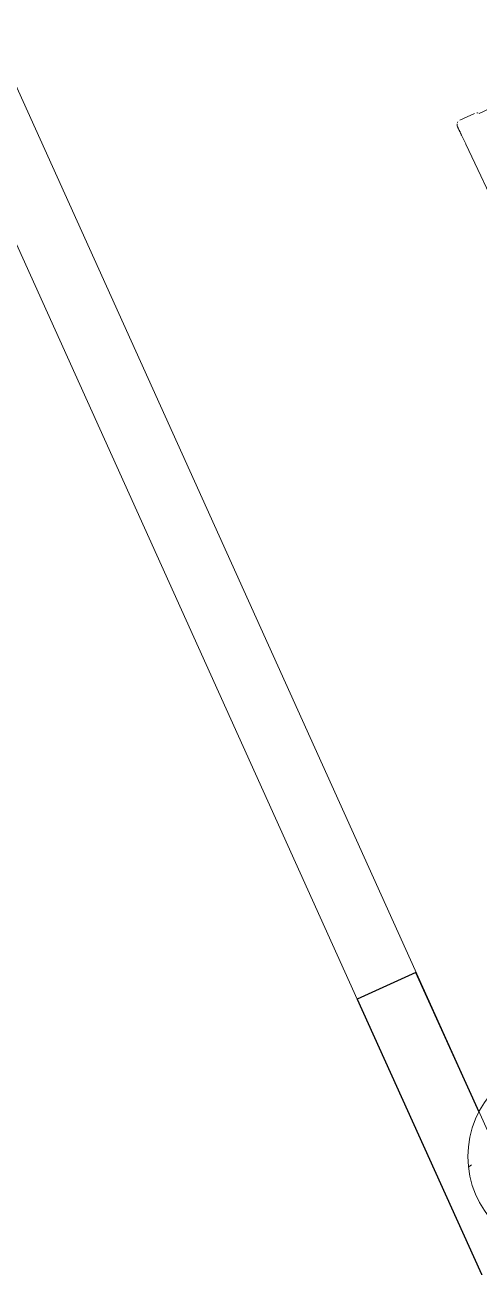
# Model space of a CAD drawing. Header units: metres. Extents: x -217 to -108, y -304 to -188.
# Drawn here: x -153.281 to -151.871, y -257.742 to -253.886 of the extents above; entities that cross this region are included whole.
import ezdxf

# ---------------------------------------------------------------- set-up
doc = ezdxf.new("R2010")
doc.units = ezdxf.units.M
for name, color, linetype, lineweight in [('A-FLOR', 192, 'Continuous', 9), ('A-WALL', 113, 'Continuous', 9), ('I-FURN', 30, 'Continuous', 9), ('S-COLS', 52, 'Continuous', 9)]:
    doc.layers.add(name, color=color, linetype=linetype, lineweight=lineweight)

# ---------------------------------------------------------------- blocks, each defined once
blk = doc.blocks.new('M_Hormigón-Redondo-Pilar - 600 mm-V55-Nivel 3')
at = {"layer": 'S-COLS'}
h = blk.add_hatch(dxfattribs=at)
h.set_pattern_fill('FP_15', color=256, style=0, pattern_type=2)
h.set_pattern_definition([(50, (151.606, 257.399), (0.7288314, -0.0632911), [0.076, -0.838]), (355, (151.606, 257.399), (-0.1409327, 0.764191), [0.061, -0.671]), (100.451, (151.667, 257.394), (0.5877327, 0.700228), [0.065, -0.712]), (46.184, (151.606, 257.602), (1.0841735, -0.1685523), [0.114, -1.257]), (96.636, (151.697, 257.588), (0.9500268, 0.989415), [0.097, -1.069]), (351.184, (151.606, 257.602), (0.9499683, 0.9901036), [0.091, -1.006]), (21, (151.708, 257.551), (0.6067662, -0.4087001), [0.076, -0.838]), (326, (151.708, 257.551), (0.2472247, 0.736702), [0.061, -0.671]), (71.451, (151.759, 257.517), (0.8535199, 0.3274948), [0.065, -0.712]), (37.5, (151.606, 257.399), (0.01247759, 0.3385577), [0.034, -0.629, 0.034, -0.647, -0.673]), (37.5, (151.606, 257.399), (0.01247759, 0.3385577), [-1.343, 0.034, -0.64]), (7.5, (151.606, 257.399), (0.26703754, 0.40027984), [0.034, -0.355, 0.034, -0.614, -0.257]), (7.5, (151.606, 257.399), (0.26703754, 0.40027984), [-1.035, 0.034, -0.223]), (327.5, (151.38, 257.399), (0.54253947, -0.02312834), [0.034, -0.22, 0.034, -0.759, -1.052]), (327.5, (151.38, 257.399), (0.54253947, -0.02312834), [-1.046, 0.034, -1.018]), (317.5, (151.278, 257.399), (0.5922234, 0.10158954), [0.034, -0.297, 0.034, -0.493, -0.747]), (317.5, (151.278, 257.399), (0.5922234, 0.10158954), [-0.856, 0.034, -0.713])])
h.paths.add_polyline_path([(0, -0.3), (0.0585, -0.2942), (0.1148, -0.2772), (0.1667, -0.2494), (0.2121, -0.2121), (0.2494, -0.1667), (0.2772, -0.1148), (0.2942, -0.0585), (0.3, 0), (0.2942, 0.0585), (0.2772, 0.1148), (0.2494, 0.1667), (0.2121, 0.2121), (0.1667, 0.2494), (0.1148, 0.2772), (0.0585, 0.2942), (0, 0.3), (-0.0585, 0.2942), (-0.1148, 0.2772), (-0.1667, 0.2494), (-0.2121, 0.2121), (-0.2494, 0.1667), (-0.2772, 0.1148), (-0.2942, 0.0585), (-0.3, 0), (-0.2942, -0.0585), (-0.2772, -0.1148), (-0.2494, -0.1667), (-0.2121, -0.2121), (-0.1667, -0.2494), (-0.1148, -0.2772), (-0.0585, -0.2942), (-0.0481, -0.2953)], flags=0)
for start, end in [(360, 180), (180, 360)]:
    blk.add_arc((0, 0), 0.3, start, end, dxfattribs=at)
blk = doc.blocks.new('silla sala de espera - silla sala de espera-V115-Nivel 3')
at = {"layer": 'I-FURN'}
for p, q in [((0.065, 0.295), (0.015, 0.295)), ((5.4223, 0.288), (0.0777, 0.288)), ((0, 0.22), (0, -0.0386))]:
    blk.add_line(p, q, dxfattribs=at)
at = {"layer": 'I-FURN', "flags": 128}
blk.add_lwpolyline([(0, 0.28), (0, 0.28), (0, 0.2798), (0, 0.2796), (0, 0.2792), (0, 0.2788), (0, 0.2783), (0, 0.2777), (0, 0.277), (0, 0.2762), (0, 0.2753), (0, 0.2743), (0, 0.2732), (0, 0.2721), (0, 0.2708), (0, 0.2695), (0, 0.2681), (0, 0.2667), (0, 0.2651), (0, 0.2635), (0, 0.2618), (0, 0.26), (0, 0.2582), (0, 0.2563), (0, 0.2544), (0, 0.2524), (0, 0.2504), (0, 0.2483), (0, 0.2461), (0, 0.244), (0, 0.2417), (0, 0.2395), (0, 0.2372), (0, 0.2349), (0, 0.2326), (0, 0.2302), (0, 0.2278), (0, 0.2254), (0, 0.223), (0, 0.2206), (0, 0.22)], dxfattribs=at)
at = {"layer": 'I-FURN'}
for centre, start, end in [((0.015, 0.28), 150, 190.1654), ((0.015, 0.28), 120, 135), ((0.065, 0.28), 45, 60)]:
    blk.add_arc(centre, 0.015, start, end, dxfattribs=at)

msp = doc.modelspace()

# ---------------------------------------------------------------- linework, layer by layer
at = {"layer": 'A-FLOR'}
for centre, radius, start, end in [((-144.0341, -252.7271), 10.3181, 212.72992, 24.30312), ((-144.1433, -252.5254), 9.8397, 214.27475, 22.75731)]:
    msp.add_arc(centre, radius, start, end, dxfattribs=at)
at = {"layer": 'A-WALL'}
for p, q in [((-157.0722, -245.7428), (-151.6786, -257.6891)), ((-152.2498, -256.9099), (-157.0166, -246.3519))]:
    msp.add_line(p, q, dxfattribs=at)
at = {"layer": 'A-WALL', "lineweight": 25}
for p, q in [((-152.0675, -256.8276), (-152.2498, -256.9099)), ((-151.8716, -257.2616), (-152.0675, -256.8276)), ((-152.2498, -256.9099), (-151.829, -257.8419))]:
    msp.add_line(p, q, dxfattribs=at)

# ---------------------------------------------------------------- block references
at = {"layer": 'I-FURN', "rotation": 25.4500781759124}
msp.add_blockref('silla sala de espera - silla sala de espera-V115-Nivel 3', (-151.8183, -254.4549), dxfattribs=at)
at = {"layer": 'S-COLS'}
msp.add_blockref('M_Hormigón-Redondo-Pilar - 600 mm-V55-Nivel 3', (-151.6064, -257.399), dxfattribs=at)

doc.saveas('drawing.dxf')
